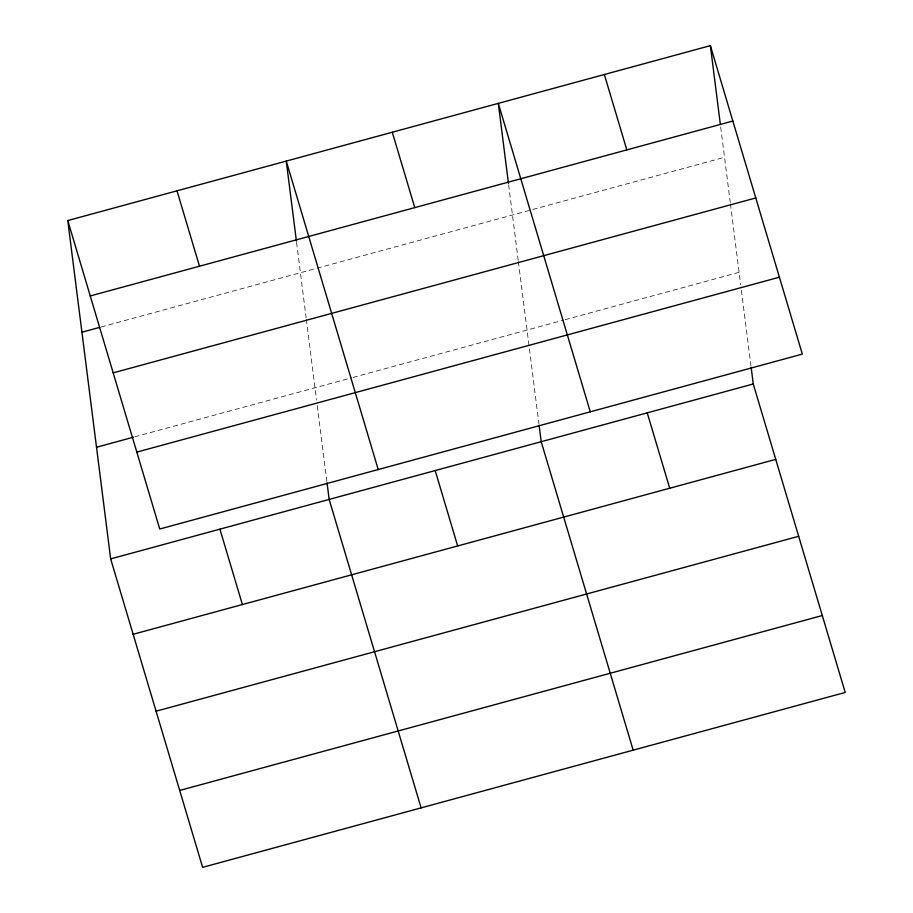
<?xml version="1.0" encoding="UTF-8"?>
<svg xmlns="http://www.w3.org/2000/svg" width="913" height="913" viewBox="0 0 913 913"><rect width="100%" height="100%" fill="white"/><g stroke="black" fill="none" stroke-linecap="round" stroke-linejoin="round"><path stroke-width="0.68" stroke-dasharray="4.57 3.42" d="M101.058 327.002L724.523 157.298M134.747 436.836L351.699 377.788M353.057 377.411L563.755 320.064M565.113 319.687L739.108 272.336M720.677 126.975L730.252 202.492M730.434 203.861L740.683 284.742M741.379 290.254L750.988 366.067M508.632 184.7L518.196 260.216M518.379 261.586L538.932 423.78M296.577 242.413L306.14 317.929M306.323 319.299L316.571 400.179M317.268 405.692L326.877 481.505"/><path stroke-width="1.37" d="M67.779 220.558L710.371 45.65L802.333 354.107L159.741 529.015L67.779 220.558L110.667 558.893L202.629 867.35L845.221 692.442L753.259 383.985L751.171 367.437M90.25 295.949L732.842 121.041M81.93 332.206L99.688 327.379M113.189 372.858L755.77 197.95M96.516 447.244L133.389 437.201M136.813 452.106L779.394 277.198M110.667 558.893L753.259 383.985M133.15 634.284L775.742 459.376M156.077 711.193L798.67 536.285M179.701 790.441L822.293 615.533M604.349 74.512L626.82 149.903M647.237 412.847L669.708 488.227M590.277 411.831L498.315 103.374L508.45 183.319M633.165 750.166L541.204 441.698L539.115 425.161M392.293 132.225L414.764 207.616M435.181 470.56L457.653 545.951M378.222 469.544L286.26 161.087L296.394 241.032M421.11 807.879L329.148 499.422L327.059 482.886M177.019 190.828L199.491 266.208M219.907 529.152L242.39 604.543M710.371 45.65L720.334 124.214"/></g></svg>
